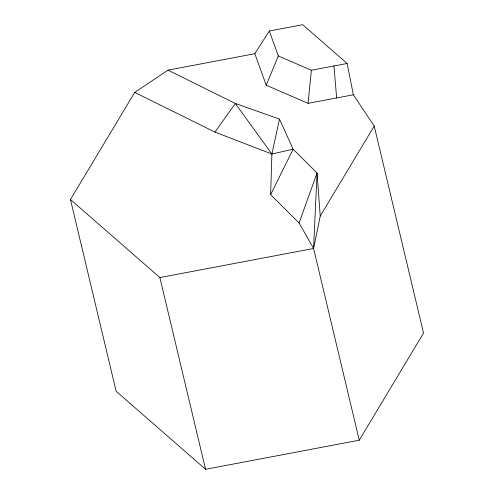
<?xml version="1.0" encoding="UTF-8"?>
<svg xmlns="http://www.w3.org/2000/svg" width="494" height="494" viewBox="0 0 494 494"><rect width="100%" height="100%" fill="white"/><g stroke="black" fill="none" stroke-linecap="round" stroke-linejoin="round"><path stroke-width="0.74" d="M359.262 440.21L313.585 248.476L299.08 222.973L270.638 194.63L271.898 154.035L279.481 119.085L235.36 103.487L167.991 70.142L134.739 92.397L70.463 199.527L116.139 391.26L205.56 469.3L359.262 440.21L423.537 333.079L374.224 126.075L353.346 94.792L347.134 63.479L302.699 24.7L269.31 31.017L254.83 53.704L167.991 70.142M70.463 199.527L159.883 277.566L313.585 248.476L317.037 173.011L293.152 149.2L279.481 119.085M353.346 94.792L308.077 103.363L311.374 70.247L278.313 55.915L269.31 31.017M313.585 248.476L320.229 216.063L317.037 173.011L299.08 222.973M308.077 103.363L266.229 85.221L278.313 55.915M270.638 194.63L293.152 149.2L271.898 154.035L214.946 132.089L134.739 92.397M320.229 216.063L374.224 126.075M214.946 132.089L235.36 103.487L271.898 154.035M311.374 70.247L347.134 63.479M254.83 53.704L266.229 85.221M159.883 277.566L205.56 469.3M333.944 65.974L336.642 97.954"/></g></svg>
